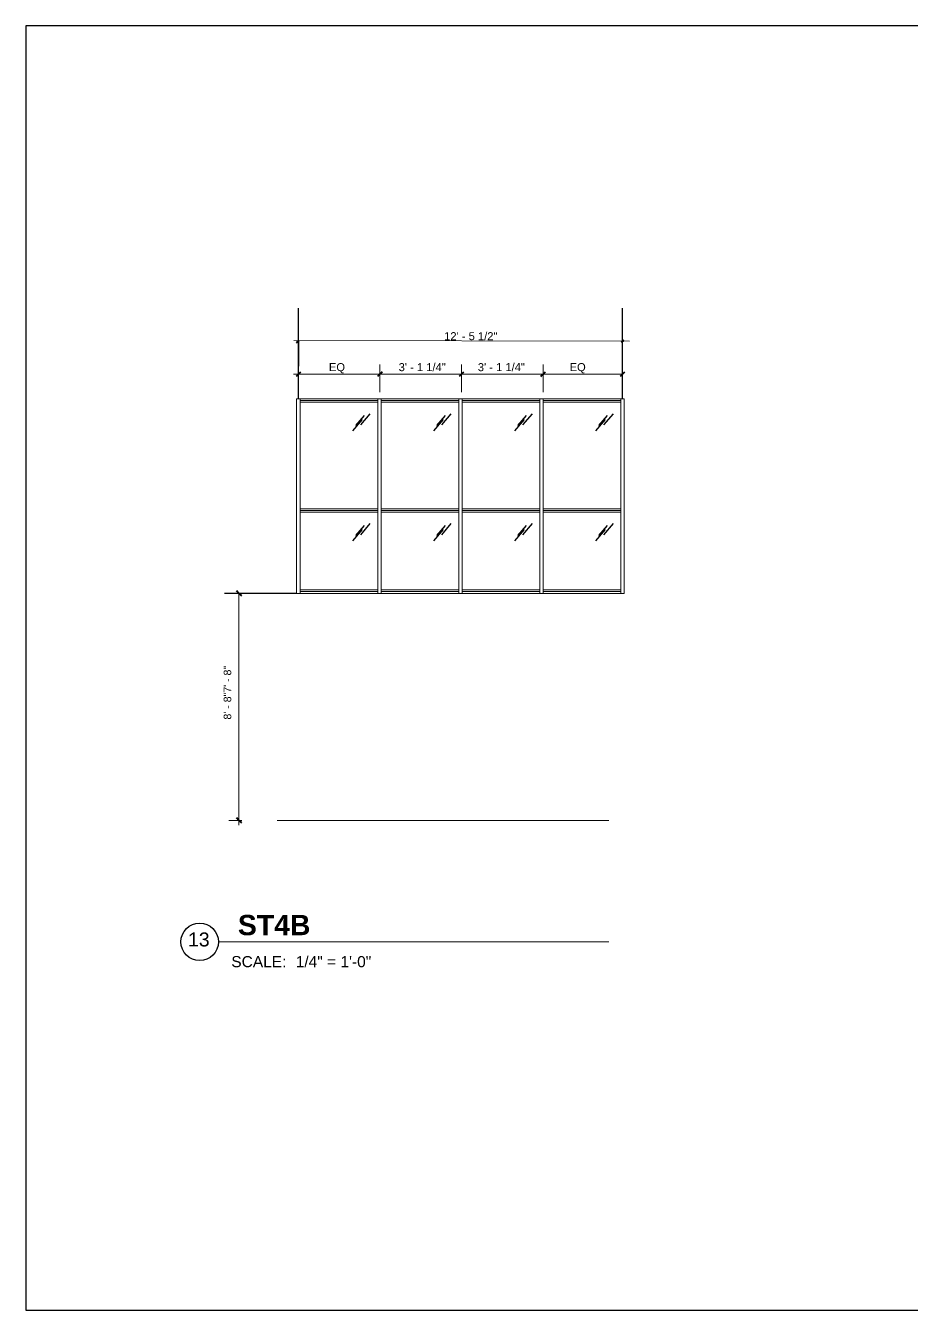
# Model space of a CAD drawing. Header units: inches. Extents: x -6061 to 13621, y -296 to 7483.
# Drawn here: x 942 to 1349, y 6115 to 6704 of the extents above; entities that cross this region are included whole.
import ezdxf

# ---------------------------------------------------------------- set-up
doc = ezdxf.new("R2010")
doc.units = ezdxf.units.IN
doc.header["$MEASUREMENT"] = 0
doc.layers.get('0').update_dxf_attribs({"linetype": 'CONTINUOUS'})
doc.layers.get('Defpoints').update_dxf_attribs({"color": 6, "linetype": 'CONTINUOUS', "lineweight": 15})
doc.styles.add('Arial$001H0', font='arial.ttf')
doc.styles.add('Arial$101H0', font='arialbd.ttf')

# ---------------------------------------------------------------- blocks, each defined once
blk = doc.blocks.new('*U52')
at = {"lineweight": 5, "ltscale": 0.5}
blk.add_line((22995, -3896.69), (23033.25, -3896.69), dxfattribs=at)
at = {"lineweight": 5}
for p, q in [((22995, -3896.69), (22995, -3992.69)), ((22995, -3898.44), (23033.25, -3898.44)), ((22995, -3990.94), (23033.25, -3990.94)), ((22995, -3992.69), (23033.25, -3992.69))]:
    blk.add_line(p, q, dxfattribs=at)
at = {"color": 8, "lineweight": 5}
for p, q in [((23033.25, -3897.56), (22995, -3897.56)), ((23033.25, -3951.81), (22995, -3951.81)), ((23033.25, -3991.81), (22995, -3991.81))]:
    blk.add_line(p, q, dxfattribs=at)
at = {"lineweight": 5}
for points in [[(23035, -3992.69), (23033.25, -3992.69), (23033.25, -3896.69), (23035, -3896.69)], [(23033.25, -3950.94), (22995, -3950.94), (22995, -3952.69), (23033.25, -3952.69)]]:
    blk.add_lwpolyline(points, close=True, dxfattribs=at)
at = {"color": 8, "ltscale": 0.008}
for points in [[(23025.57, -3906.92), (23020.85, -3912.47)], [(23026.54, -3904.97), (23022.32, -3909.95)], [(23029.44, -3904.04), (23024.77, -3909.55)], [(23026.54, -3959.22), (23022.32, -3964.2)], [(23029.44, -3958.29), (23024.77, -3963.8)], [(23025.57, -3961.17), (23020.85, -3966.72)]]:
    blk.add_lwpolyline(points, dxfattribs=at)
at = {"layer": 'Defpoints', "color": 6, "lineweight": 5}
blk.add_lwpolyline([(22995, -3896.69), (22993.25, -3896.69), (22993.25, -3992.69), (22995, -3992.69)], dxfattribs=at)
blk = doc.blocks.new('*U53')
at = {"lineweight": 5, "ltscale": 0.5}
blk.add_line((22995, -3896.69), (23033.25, -3896.69), dxfattribs=at)
at = {"lineweight": 5}
for p, q in [((22995, -3896.69), (22995, -3992.69)), ((22995, -3898.44), (23033.25, -3898.44)), ((22995, -3990.94), (23033.25, -3990.94)), ((22995, -3992.69), (23033.25, -3992.69))]:
    blk.add_line(p, q, dxfattribs=at)
at = {"color": 8, "lineweight": 5}
for p, q in [((23033.25, -3897.56), (22995, -3897.56)), ((23033.25, -3951.81), (22995, -3951.81)), ((23033.25, -3991.81), (22995, -3991.81))]:
    blk.add_line(p, q, dxfattribs=at)
at = {"lineweight": 5}
for points in [[(23035, -3992.69), (23033.25, -3992.69), (23033.25, -3896.69), (23035, -3896.69)], [(23033.25, -3950.94), (22995, -3950.94), (22995, -3952.69), (23033.25, -3952.69)]]:
    blk.add_lwpolyline(points, close=True, dxfattribs=at)
at = {"color": 8, "ltscale": 0.008}
for points in [[(23025.57, -3906.92), (23020.85, -3912.47)], [(23026.54, -3904.97), (23022.32, -3909.95)], [(23029.44, -3904.04), (23024.77, -3909.55)], [(23026.54, -3959.22), (23022.32, -3964.2)], [(23029.44, -3958.29), (23024.77, -3963.8)], [(23025.57, -3961.17), (23020.85, -3966.72)]]:
    blk.add_lwpolyline(points, dxfattribs=at)
at = {"layer": 'Defpoints', "color": 6, "lineweight": 5}
blk.add_lwpolyline([(22995, -3896.69), (22993.25, -3896.69), (22993.25, -3992.69), (22995, -3992.69)], dxfattribs=at)
blk = doc.blocks.new('*U54')
at = {"lineweight": 5, "ltscale": 0.5}
blk.add_line((22995, -3896.69), (23033.25, -3896.69), dxfattribs=at)
at = {"lineweight": 5}
for p, q in [((22995, -3896.69), (22995, -3992.69)), ((22995, -3898.44), (23033.25, -3898.44)), ((22995, -3990.94), (23033.25, -3990.94)), ((22995, -3992.69), (23033.25, -3992.69))]:
    blk.add_line(p, q, dxfattribs=at)
at = {"color": 8, "lineweight": 5}
for p, q in [((23033.25, -3897.56), (22995, -3897.56)), ((23033.25, -3951.81), (22995, -3951.81)), ((23033.25, -3991.81), (22995, -3991.81))]:
    blk.add_line(p, q, dxfattribs=at)
at = {"lineweight": 5}
for points in [[(23035, -3992.69), (23033.25, -3992.69), (23033.25, -3896.69), (23035, -3896.69)], [(23033.25, -3950.94), (22995, -3950.94), (22995, -3952.69), (23033.25, -3952.69)]]:
    blk.add_lwpolyline(points, close=True, dxfattribs=at)
at = {"color": 8, "ltscale": 0.008}
for points in [[(23025.57, -3906.92), (23020.85, -3912.47)], [(23026.54, -3904.97), (23022.32, -3909.95)], [(23029.44, -3904.04), (23024.77, -3909.55)], [(23026.54, -3959.22), (23022.32, -3964.2)], [(23029.44, -3958.29), (23024.77, -3963.8)], [(23025.57, -3961.17), (23020.85, -3966.72)]]:
    blk.add_lwpolyline(points, dxfattribs=at)
at = {"layer": 'Defpoints', "color": 6, "lineweight": 5}
blk.add_lwpolyline([(22995, -3896.69), (22993.25, -3896.69), (22993.25, -3992.69), (22995, -3992.69)], dxfattribs=at)
blk = doc.blocks.new('*U55')
at = {"lineweight": 5, "ltscale": 0.5}
blk.add_line((22995, -3896.69), (23033.25, -3896.69), dxfattribs=at)
at = {"color": 8, "lineweight": 5}
for p, q in [((23033.25, -3897.56), (22995, -3897.56)), ((23033.25, -3951.81), (22995, -3951.81)), ((23033.25, -3991.81), (22995, -3991.81))]:
    blk.add_line(p, q, dxfattribs=at)
at = {"lineweight": 5}
for p, q in [((22995, -3898.44), (23033.25, -3898.44)), ((22995, -3990.94), (23033.25, -3990.94)), ((22995, -3992.69), (23033.25, -3992.69))]:
    blk.add_line(p, q, dxfattribs=at)
for points in [[(22995, -3992.69), (22993.25, -3992.69), (22993.25, -3896.69), (22995, -3896.69)], [(23035, -3992.69), (23033.25, -3992.69), (23033.25, -3896.69), (23035, -3896.69)], [(23033.25, -3950.94), (22995, -3950.94), (22995, -3952.69), (23033.25, -3952.69)]]:
    blk.add_lwpolyline(points, close=True, dxfattribs=at)
at = {"color": 8, "ltscale": 0.008}
for points in [[(23025.57, -3906.92), (23020.85, -3912.47)], [(23026.54, -3904.97), (23022.32, -3909.95)], [(23029.44, -3904.04), (23024.77, -3909.55)], [(23026.54, -3959.22), (23022.32, -3964.2)], [(23029.44, -3958.29), (23024.77, -3963.8)], [(23025.57, -3961.17), (23020.85, -3966.72)]]:
    blk.add_lwpolyline(points, dxfattribs=at)

msp = doc.modelspace()

# ---------------------------------------------------------------- linework, layer by layer
for p, q in [((1067.10097, 6532.89824), (1067.10097, 6574.43788)), ((1215.72597, 6532.89824), (1215.72597, 6574.43788)), ((1066.28818, 6443.72324), (1033.23853, 6443.72324))]:
    msp.add_line(p, q)
at = {"color": 7, "linetype": 'Continuous', "lineweight": 9, "true_color": 0x000007}
for p, q in [((1064.97858, 6559.64847), (1218.91251, 6559.24802)), ((1067.22111, 6559.64847), (1067.14102, 6535.94168)), ((1067.14102, 6544.191), (1067.14102, 6548.67607)), ((1104.46319, 6544.191), (1104.46319, 6548.67607)), ((1141.86545, 6544.191), (1141.86545, 6548.67607)), ((1179.26772, 6544.191), (1179.26772, 6548.67607)), ((1064.89849, 6544.191), (1104.46319, 6544.191)), ((1067.14102, 6544.191), (1067.14102, 6535.94168)), ((1104.46319, 6544.191), (1141.86545, 6544.191)), ((1104.46319, 6544.191), (1104.46319, 6535.94168)), ((1141.86545, 6544.191), (1179.26772, 6544.191)), ((1141.86545, 6544.191), (1141.86545, 6535.94168)), ((1179.26772, 6544.191), (1215.72597, 6544.191)), ((1179.26772, 6544.191), (1179.26772, 6535.94168)), ((1039.80029, 6337.44315), (1039.80029, 6443.72324)), ((1039.80029, 6339.68569), (1035.23513, 6339.68569)), ((1039.80029, 6339.68569), (1041.16183, 6339.68569)), ((1030.4297, 6284.02279), (1209.43196, 6284.02279))]:
    msp.add_line(p, q, dxfattribs=at)
at = {"color": 7, "linetype": 'Continuous', "lineweight": 40, "true_color": 0x000007}
for p, q in [((1067.22111, 6559.64847), (1066.09984, 6558.5272)), ((1216.28661, 6559.81694), (1215.16534, 6558.69567)), ((1067.14102, 6544.191), (1066.01975, 6543.06974)), ((1067.14102, 6544.191), (1068.26229, 6545.31227)), ((1104.46319, 6544.191), (1103.34192, 6543.06974)), ((1104.46319, 6544.191), (1105.58446, 6545.31227)), ((1141.86545, 6544.191), (1140.74419, 6543.06974)), ((1141.86545, 6544.191), (1142.98672, 6545.31227)), ((1179.26772, 6544.191), (1178.06636, 6543.06974)), ((1179.26772, 6544.191), (1180.38898, 6545.31227)), ((1215.72597, 6544.191), (1214.60471, 6543.06974)), ((1215.72597, 6544.191), (1216.84724, 6545.31227)), ((1039.80029, 6443.72324), (1038.67902, 6444.84451)), ((1039.80029, 6443.72324), (1040.92155, 6442.60198)), ((1039.80029, 6339.68569), (1038.67902, 6340.80695)), ((1039.80029, 6339.68569), (1040.92155, 6338.56442))]:
    msp.add_line(p, q, dxfattribs=at)
at = {"color": 7, "linetype": 'Continuous', "lineweight": 18, "true_color": 0x000007}
for p, q in [((1057.4202, 6339.68569), (1209.51205, 6339.68569)), ((1209.51205, 6339.68569), (1057.4202, 6339.68569))]:
    msp.add_line(p, q, dxfattribs=at)
msp.add_lwpolyline([(942.03243, 6115.1702), (1774.33243, 6115.1702), (1774.33243, 6703.8702), (942.03243, 6703.8702)], close=True)
msp.add_circle((1021.81295, 6284.02279), 8.61674)

# ---------------------------------------------------------------- block references
at = {"xscale": 0.9289062530062924, "yscale": 0.9289062530062924, "zscale": 0.9289062530062924}
for name, p in [('*U55', (-20292.28811, 10152.5544)), ('*U54', (-20255.13186, 10152.5544)), ('*U53', (-20217.97561, 10152.5544)), ('*U52', (-20180.81936, 10152.5544))]:
    msp.add_blockref(name, p, dxfattribs=at)

# ---------------------------------------------------------------- texts
at = {"color": 7, "style": 'Arial$001H0'}
for s, height, p in [('12\' - 5 1/2"', 3.6671166, (1133.92274, 6559.74703)), ('EQ', 3.667117, (1081.08058, 6545.55185)), ('3\' - 1 1/4"', 3.6671166, (1113.06043, 6545.55185)), ('3\' - 1 1/4"', 3.6671166, (1149.35315, 6545.55185)), ('EQ', 3.667117, (1191.45514, 6545.55185))]:
    msp.add_text(s, height=height, dxfattribs=at).set_placement(p)
at = {"color": 7, "true_color": 0x000007, "style": 'Arial$001H0'}
msp.add_text('8\' - 8"7\' - 8"', height=3.456875, rotation=90, dxfattribs=at).set_placement((1036.27615, 6385.89766))
at = {"color": 7, "true_color": 0x000007}
for s, height, style, p in [('ST4B', 9.315662, 'Arial$101H0', (1039.34775, 6287.06604)), ('13', 6.400615, 'Arial$001H0', (1016.44244, 6281.91309)), ('SCALE:', 5.086183, 'Arial$001H0', (1036.32182, 6272.40948)), ('1/4" = 1\'-0"', 5.0830544, 'Arial$001H0', (1065.87519, 6272.40948))]:
    msp.add_text(s, height=height, dxfattribs=dict(at, style=style)).set_placement(p)

doc.saveas('drawing.dxf')
